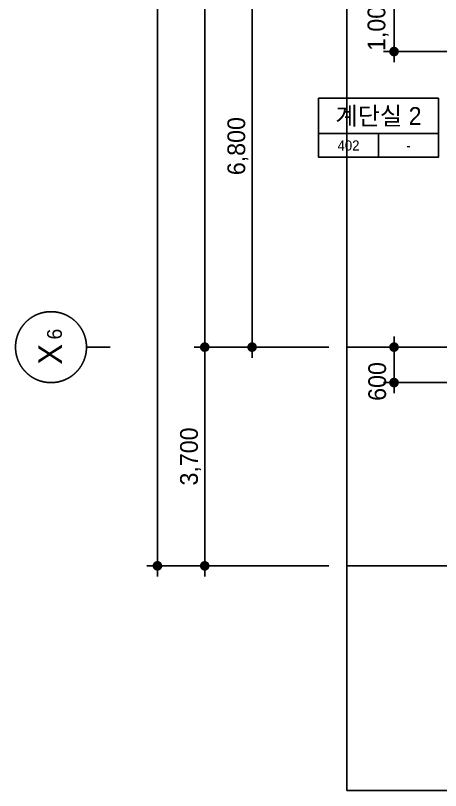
# Model space of a CAD drawing. Extents: x 14243673 to 14321835, y -1804798 to -1750552.
# Drawn here: x 14243673 to 14250859, y -1799049 to -1785939 of the extents above; entities that cross this region are included whole.
import ezdxf
from ezdxf.enums import TextEntityAlignment as Align

# ---------------------------------------------------------------- set-up
doc = ezdxf.new("R2010")
doc.units = 0
doc.header["$LTSCALE"] = 100
doc.header["$MEASUREMENT"] = 0
doc.header["$PDSIZE"] = -10
doc.linetypes.add('CEN', pattern=[66, 60, -2, 2, -2])
doc.layers.get('0').update_dxf_attribs({"linetype": 'CONTINUOUS'})
doc.layers.get('Defpoints').update_dxf_attribs({"linetype": 'CONTINUOUS'})
for name, color, linetype in [('AXIS', 7, 'CEN'), ('CEN', 1, 'CEN'), ('DIM', 7, 'CONTINUOUS'), ('TEXT1', 7, 'CONTINUOUS')]:
    doc.layers.add(name, color=color, linetype=linetype)
doc.styles.add('HY울를도M', font='HYWULM.TTF')
doc.styles.add('굴림', font='H2HDRM.TTF')
doc.styles.add('돋음', font='Dotum.ttf', dxfattribs={"height": 3})
doc.dimstyles.new('DIM100', dxfattribs={"dimtxt": 300, "dimasz": 120, "dimexe": 1, "dimexo": 100, "dimgap": 60, "dimtad": 1, "dimdec": 4, "dimzin": 0, "dimdsep": 46, "dimlunit": 6, "dimtxsty": '굴림', "dimblk": 'DOTT', "dimcen": 0.09, "dimadec": 0, "dimazin": 0, "dimtfac": 1, "dimtdec": 4, "dimtofl": 0, "dimtmove": 2, "dimatfit": 2, "dimldrblk": 'DOTT', "dimfxl": 1, "dimtolj": 1, "dimtzin": 0, "dimarcsym": 0})
doc.dimstyles.new('DIM50', dxfattribs={"dimscale": 50, "dimtxt": 3, "dimasz": 1.2, "dimexe": 1, "dimexo": 1, "dimgap": 0.6, "dimtad": 1, "dimdec": 4, "dimzin": 0, "dimdsep": 46, "dimlunit": 6, "dimtxsty": '굴림', "dimblk": 'DOTT', "dimcen": 0.09, "dimadec": 0, "dimazin": 0, "dimtfac": 1, "dimtdec": 4, "dimtofl": 0, "dimtmove": 2, "dimatfit": 2, "dimldrblk": 'DOTT', "dimfxl": 1, "dimtolj": 1, "dimtzin": 0, "dimarcsym": 0})

# ---------------------------------------------------------------- blocks, each defined once
blk = doc.blocks.new('DOTT')
for p, q in [((0, 1.5), (0, -1.5)), ((-1.5, 0), (1.5, 0))]:
    blk.add_line(p, q)
at = {"color": 6, "const_width": 0.68}
blk.add_lwpolyline([(-0.34, 0, 1), (0.34, 0, 1)], format="xyb", close=True, dxfattribs=at)
blk = doc.blocks.new('*D25')
at = {"layer": 'Defpoints', "color": 0, "lineweight": -3}
for p in [(14246073, -1761549), (14249273, -1761549), (14249273, -1795249)]:
    blk.add_point(p, dxfattribs=at)
at = {"layer": 'DIM', "color": 7, "lineweight": -2}
for p, q in [((14248973, -1761549), (14245973, -1761549)), ((14246073, -1795129), (14246073, -1761669)), ((14248973, -1795249), (14245973, -1795249))]:
    blk.add_line(p, q, dxfattribs=at)
at = {"layer": 'DIM', "color": 7, "lineweight": -2, "xscale": 120, "yscale": 120, "zscale": 120}
for p, rotation in [((14246073, -1761549), 90), ((14246073, -1795249), 270)]:
    blk.add_blockref('DOTT', p, dxfattribs=dict(at, rotation=rotation))
at = {"layer": 'DIM', "color": 3, "insert": (14245834, -1778399), "char_height": 300, "attachment_point": 5, "rotation": 90, "style": '굴림'}
blk.add_mtext('\\A1;33,700', dxfattribs=at)
blk = doc.blocks.new('*D29')
at = {"layer": 'Defpoints', "color": 0, "lineweight": -3}
for p in [(14246873, -1776549), (14249273, -1776549), (14249273, -1791549)]:
    blk.add_point(p, dxfattribs=at)
at = {"layer": 'DIM', "color": 7, "lineweight": -2}
for p, q in [((14248973, -1776549), (14246773, -1776549)), ((14246873, -1791429), (14246873, -1776669)), ((14248973, -1791549), (14246773, -1791549))]:
    blk.add_line(p, q, dxfattribs=at)
at = {"layer": 'DIM', "color": 7, "lineweight": -2, "xscale": 120, "yscale": 120, "zscale": 120}
for p, rotation in [((14246873, -1776549), 90), ((14246873, -1791549), 270)]:
    blk.add_blockref('DOTT', p, dxfattribs=dict(at, rotation=rotation))
at = {"layer": 'DIM', "color": 3, "insert": (14246635, -1784049), "char_height": 300, "attachment_point": 5, "rotation": 90, "style": '굴림'}
blk.add_mtext('\\A1;15,000', dxfattribs=at)
blk = doc.blocks.new('*D30')
at = {"layer": 'Defpoints', "color": 0, "lineweight": -3}
for p in [(14246873, -1791549), (14249273, -1791549), (14249273, -1795249)]:
    blk.add_point(p, dxfattribs=at)
at = {"layer": 'DIM', "color": 7, "lineweight": -2}
for p, q in [((14248973, -1791549), (14246773, -1791549)), ((14246873, -1795129), (14246873, -1791669)), ((14248973, -1795249), (14246773, -1795249))]:
    blk.add_line(p, q, dxfattribs=at)
at = {"layer": 'DIM', "color": 7, "lineweight": -2, "xscale": 120, "yscale": 120, "zscale": 120}
for p, rotation in [((14246873, -1791549), 90), ((14246873, -1795249), 270)]:
    blk.add_blockref('DOTT', p, dxfattribs=dict(at, rotation=rotation))
at = {"layer": 'DIM', "color": 3, "insert": (14246634, -1793399), "char_height": 300, "attachment_point": 5, "rotation": 90, "style": '굴림'}
blk.add_mtext('\\A1;3,700', dxfattribs=at)
blk = doc.blocks.new('*D32')
at = {"layer": 'Defpoints', "color": 0, "lineweight": -3}
for p in [(14247673, -1784749), (14249273, -1784749), (14249273, -1791549)]:
    blk.add_point(p, dxfattribs=at)
at = {"layer": 'DIM', "color": 7, "lineweight": -2}
for p, q in [((14248973, -1784749), (14247573, -1784749)), ((14247673, -1791429), (14247673, -1784869)), ((14248973, -1791549), (14247573, -1791549))]:
    blk.add_line(p, q, dxfattribs=at)
at = {"layer": 'DIM', "color": 7, "lineweight": -2, "xscale": 120, "yscale": 120, "zscale": 120}
for p, rotation in [((14247673, -1784749), 90), ((14247673, -1791549), 270)]:
    blk.add_blockref('DOTT', p, dxfattribs=dict(at, rotation=rotation))
at = {"layer": 'DIM', "color": 3, "insert": (14247434, -1788149), "char_height": 300, "attachment_point": 5, "rotation": 90, "style": '굴림'}
blk.add_mtext('\\A1;6,800', dxfattribs=at)
blk = doc.blocks.new('TT1')
at = {"layer": 'TEXT1'}
for p, q in [((-1013, -600), (1013, -600)), ((0, -600), (0, -1000))]:
    blk.add_line(p, q, dxfattribs=at)
blk.add_lwpolyline([(-1013, 0), (1013, 0), (1013, -1000), (-1013, -1000)], close=True, dxfattribs=at)
blk = doc.blocks.new('*D128')
at = {"layer": 'Defpoints', "color": 0, "lineweight": -3, "ltscale": 3}
for p in [(14250073, -1791549), (14251073, -1791549), (14251073, -1792149)]:
    blk.add_point(p, dxfattribs=at)
at = {"layer": 'DIM', "color": 7, "lineweight": -2, "ltscale": 3}
for p, q in [((14250973, -1791549), (14250072, -1791549)), ((14250073, -1792029), (14250073, -1791669)), ((14250973, -1792149), (14250072, -1792149))]:
    blk.add_line(p, q, dxfattribs=at)
at = {"layer": 'DIM', "color": 7, "lineweight": -2, "ltscale": 3, "xscale": 120, "yscale": 120, "zscale": 120}
for p, rotation in [((14250073, -1791549), 90), ((14250073, -1792149), 270)]:
    blk.add_blockref('DOTT', p, dxfattribs=dict(at, rotation=rotation))
at = {"layer": 'DIM', "color": 3, "ltscale": 3, "insert": (14249790, -1792130), "char_height": 300, "attachment_point": 5, "rotation": 90, "style": '굴림'}
blk.add_mtext('\\A1;600', dxfattribs=at)
blk = doc.blocks.new('*D130')
at = {"layer": 'Defpoints', "color": 0, "lineweight": -3, "ltscale": 3}
for p in [(14250073, -1785549), (14251073, -1785549), (14251073, -1786549)]:
    blk.add_point(p, dxfattribs=at)
at = {"layer": 'DIM', "color": 7, "lineweight": -2, "ltscale": 3}
for p, q in [((14250973, -1785549), (14250072, -1785549)), ((14250073, -1786429), (14250073, -1785669)), ((14250973, -1786549), (14250072, -1786549))]:
    blk.add_line(p, q, dxfattribs=at)
at = {"layer": 'DIM', "color": 7, "lineweight": -2, "ltscale": 3, "xscale": 120, "yscale": 120, "zscale": 120}
for p, rotation in [((14250073, -1785549), 90), ((14250073, -1786549), 270)]:
    blk.add_blockref('DOTT', p, dxfattribs=dict(at, rotation=rotation))
at = {"layer": 'DIM', "color": 3, "ltscale": 3, "insert": (14249804, -1786049), "char_height": 300, "attachment_point": 5, "rotation": 90, "style": '굴림'}
blk.add_mtext('\\A1;1,000', dxfattribs=at)
blk = doc.blocks.new('BOMBOM_S')
at = {"color": 7}
blk.add_line((0, 0.4), (0, 0), dxfattribs=at)
blk.add_lwpolyline([(-0.6, 1, 1), (0.6, 1, 1), (-0.6, 1, 1)], format="xyb", dxfattribs=at)
at = {"color": 1, "style": '돋음'}
for tag, p, height in [('X', (-0.295, 0.816), 0.4), ('N', (0.129, 0.816), 0.25)]:
    blk.add_attdef(tag, p, '', height=height, dxfattribs=at)

msp = doc.modelspace()

# ---------------------------------------------------------------- linework, layer by layer
at = {"layer": 'CEN', "linetype": 'CEN'}
for p, q in [((14249273.21251, -1791549.19177), (14313273.21251, -1791549.19177)), ((14249273.21251, -1795249.19177), (14313273.21251, -1795249.19177))]:
    msp.add_line(p, q, dxfattribs=at)
at = {"layer": 'Defpoints', "color": 76}
msp.add_lwpolyline([(14249273.21251, -1799049.19177), (14313273.21251, -1799049.19177), (14313273.21251, -1759149.19177), (14249273.21251, -1759149.19177)], close=True, dxfattribs=at)

# ---------------------------------------------------------------- block references
at = {"layer": 'AXIS', "xscale": 1000, "yscale": 1000, "zscale": 1000, "rotation": 90}
msp.add_blockref('BOMBOM_S', (14245273.21251, -1791549.19177), dxfattribs=at).add_auto_attribs({'X': 'X', 'N': '6'})
at = {"layer": 'TEXT1'}
msp.add_blockref('TT1', (14249810.38946, -1787337.96614), dxfattribs=at)

# ---------------------------------------------------------------- texts
at = {"layer": 'TEXT1', "style": 'HY울를도M'}
msp.add_text('계단실 2', height=300, dxfattribs=at).set_placement((14249810.38946, -1787788.75622), align=Align.CENTER)
at = {"layer": 'TEXT1', "color": 2, "style": 'HY울를도M'}
msp.add_text('402', height=170, dxfattribs=at).set_placement((14249303.64151, -1788137.88614), align=Align.MIDDLE_CENTER)
at = {"layer": 'TEXT1', "style": 'HY울를도M'}
msp.add_text('-', height=170, dxfattribs=at).set_placement((14250317.13742, -1788137.88614), align=Align.MIDDLE_CENTER)

# ---------------------------------------------------------------- dimensions: what is measured, and where the dimension line sits
at = {"layer": 'DIM'}
for base, p1, p2, picture, middle in [((14246073.21251, -1761549.19177), (14249273.21251, -1795249.19177), (14249273.21251, -1761549.19177), '*D25', (14245834.17429, -1778399.19177)), ((14246873.21251, -1776549.19177), (14249273.21251, -1791549.19177), (14249273.21251, -1776549.19177), '*D29', (14246634.5442, -1784049.19177)), ((14247673.21251, -1784749.19177), (14249273.21251, -1791549.19177), (14249273.21251, -1784749.19177), '*D32', (14247434.17429, -1788149.19177)), ((14246873.21251, -1791549.19177), (14249273.21251, -1795249.19177), (14249273.21251, -1791549.19177), '*D30', (14246634.17429, -1793399.19177))]:
    dim = msp.add_linear_dim(base=base, p1=p1, p2=p2, angle=90, dimstyle='DIM50', override={"dimscale": 100, "dimexo": 3}, dxfattribs=at)
    dim.commit()
    dim.dimension.update_dxf_attribs({"geometry": picture, "text_midpoint": middle})
at = {"layer": 'DIM', "ltscale": 3}
dim = msp.add_linear_dim(base=(14250073.21251, -1785549.19177), p1=(14251073.21251, -1786549.19177), p2=(14251073.21251, -1785549.19177), angle=90, dimstyle='DIM100', dxfattribs=at)
dim.commit()
dim.dimension.update_dxf_attribs({"geometry": '*D130', "text_midpoint": (14249803.5442, -1786049.19177)})
dim = msp.add_linear_dim(base=(14250073.21251, -1791549.19177), p1=(14251073.21251, -1792149.19177), p2=(14251073.21251, -1791549.19177), angle=90, dimstyle='DIM100', dxfattribs=at)
dim.commit()
dim.dimension.update_dxf_attribs({"geometry": '*D128', "text_midpoint": (14249789.50411, -1792130.32499), "dimtype": 128})

doc.saveas('drawing.dxf')
